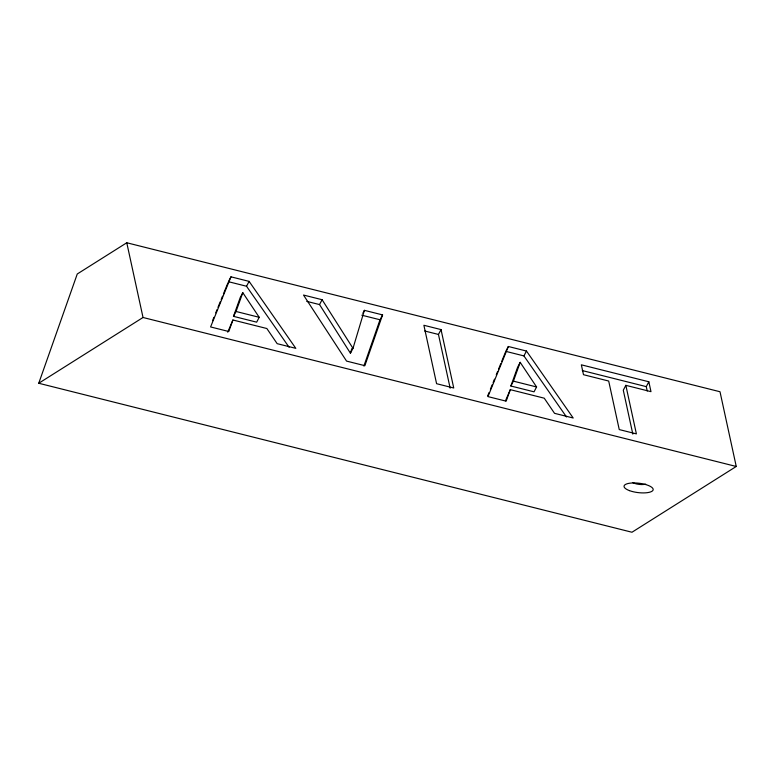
<?xml version="1.0" encoding="UTF-8"?>
<svg xmlns="http://www.w3.org/2000/svg" width="775" height="775" viewBox="0 0 775 775"><rect width="100%" height="100%" fill="white"/><g stroke="black" fill="none" stroke-linecap="round" stroke-linejoin="round"><path stroke-width="1.16" d="M306.755 301.368L319.532 304.575L350.426 353.216L351.811 348.605M352.993 348.353L364.386 310.339L382.579 314.902L364.86 365.684L346.561 361.092L303.5 295.043L322.1 299.712L352.993 348.353L350.426 353.216M363.882 366.042L380.012 319.765L382.579 314.902M38.75 383.257L77.258 273.992L126.771 242.759L720.004 391.743L736.25 466.472L631.974 532.241L38.75 383.257L143.026 317.488L736.25 466.472M227.724 332.194L232.907 319.998L266.852 328.522L277.159 343.664L295.808 348.343L249.104 281.383L230.969 276.83L228.412 281.693L246.537 286.246L289.123 347.297M232.907 319.998L228.78 331.506L210.587 326.943L230.969 276.83M505.474 400.811L510.289 389.66L544.234 398.185L554.532 413.327L573.19 418.006L526.477 351.046L508.352 346.493L505.784 351.356L523.919 355.909L566.506 416.96M510.289 389.66L506.162 401.169L487.969 396.606L508.352 346.493M233.478 316.345L240.231 297.552L242.798 292.679L259.208 317.304L256.651 322.168L233.478 316.345L236.036 311.482L242.798 292.679M510.861 386.008L517.613 367.214L520.18 362.342L536.591 386.967L534.033 391.83L510.861 386.008L513.418 381.145L520.18 362.342M212.553 320.666L213.919 317.333M215.731 312.877L217.087 309.535M217.988 307.307L220.255 301.737M221.166 299.508L222.522 296.166M223.423 293.938L227.957 282.807M487.678 395.899L489.035 392.557M490.391 389.224L492.202 384.768M493.113 382.54L494.469 379.198M496.281 374.742L497.637 371.399M498.538 369.171L500.805 363.601M501.716 361.382L505.339 352.47M246.537 286.246L249.104 281.383M319.532 304.575L322.1 299.712M362.845 313.255L364.386 310.339M450.159 388.198L438.466 334.451L441.033 329.588L423.886 325.277L436.587 383.702L453.733 388.004L441.033 329.588M523.919 355.909L526.477 351.046M625.842 385.34L636.391 433.884L619.244 429.573L608.695 381.038L583.488 374.703L581.347 364.822L648.84 381.775L650.981 391.656L625.842 385.34L623.284 390.203L632.826 434.126M647.232 391.026L646.273 386.638L648.84 381.775M361.828 315.202L380.012 319.765M424.748 331.002L438.466 334.451M582.277 370.566L646.273 386.638M236.036 311.482L259.208 317.304M513.418 381.145L536.591 386.967M126.771 242.759L143.026 317.488M645.672 484.123A8.157 2.616 6.9 0 1 632.817 482.641M629.484 490.633A14.677 4.708 6.9 0 0 653.015 490.207A14.677 4.708 6.9 0 0 633.311 482.941A14.677 4.708 6.9 0 0 629.484 490.633"/></g></svg>
